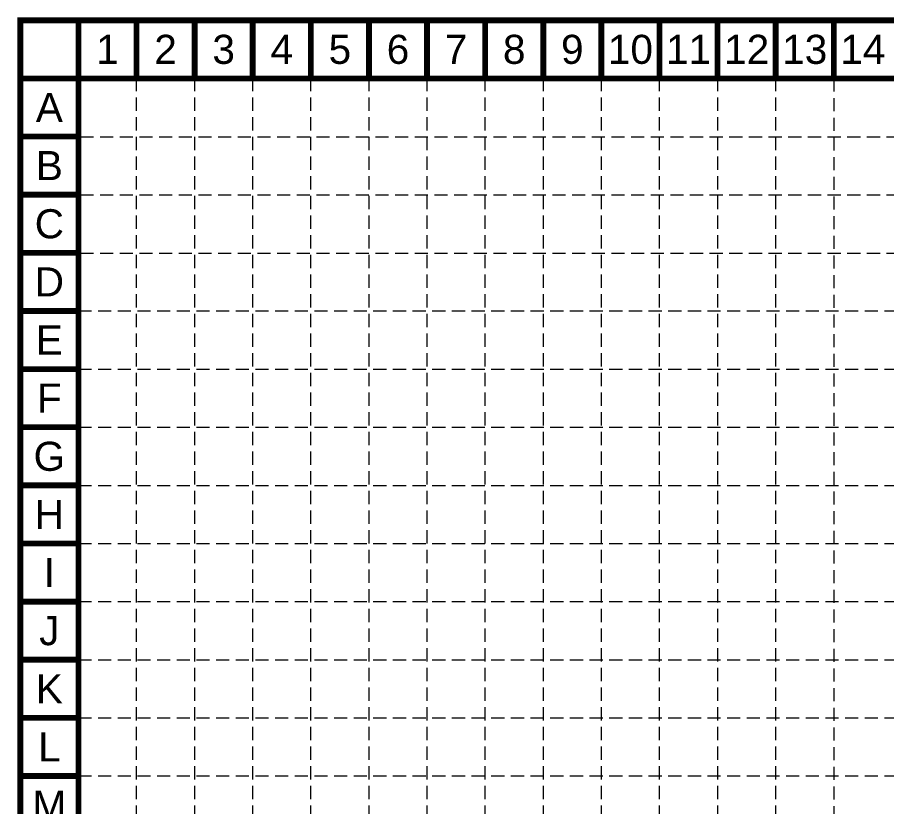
# Model space of a CAD drawing. Header units: inches. Extents: x -5337 to 1057, y 15227 to 19227.
# Drawn here: x -5337 to -3845, y 17872 to 19227 of the extents above; entities that cross this region are included whole.
import ezdxf
from ezdxf.enums import TextEntityAlignment as Align

# ---------------------------------------------------------------- set-up
doc = ezdxf.new("R2010")
doc.units = ezdxf.units.IN
doc.header["$LTSCALE"] = 150
doc.header["$MEASUREMENT"] = 0
doc.linetypes.add('HIDDEN', pattern=[0.375, 0.25, -0.125])
doc.layers.add('BASE', color=7, linetype='Continuous')
doc.layers.add('grid', color=7, linetype='HIDDEN')
doc.styles.get("Standard").update_dxf_attribs({"font": 'ARIAL.TTF', "height": 25})

msp = doc.modelspace()

# ---------------------------------------------------------------- linework, layer by layer
at = {"layer": 'BASE', "const_width": 9.98}
for points in [[(-5331.9, 15231.7), (1052.1, 15231.7), (1052.1, 19221.7), (-5331.9, 19221.7)], [(-5232.1, 15331.5), (952.4, 15331.5), (952.4, 19122), (-5232.1, 19122)]]:
    msp.add_lwpolyline(points, close=True, dxfattribs=at)
for points in [[(-5232.1, 19122), (-5232.1, 19221.7)], [(-5132.4, 19122), (-5132.4, 19221.7)], [(-5032.6, 19122), (-5032.6, 19221.7)], [(-4932.9, 19122), (-4932.9, 19221.7)], [(-4833.1, 19122), (-4833.1, 19221.7)], [(-4733.4, 19122), (-4733.4, 19221.7)], [(-4633.6, 19122), (-4633.6, 19221.7)], [(-4533.9, 19122), (-4533.9, 19221.7)], [(-4434.1, 19122), (-4434.1, 19221.7)], [(-4334.4, 19122), (-4334.4, 19221.7)], [(-4234.6, 19122), (-4234.6, 19221.7)], [(-4134.9, 19122), (-4134.9, 19221.7)], [(-4035.1, 19122), (-4035.1, 19221.7)], [(-3935.4, 19122), (-3935.4, 19221.7)], [(-5232.1, 19122), (-5331.9, 19122)], [(-5232.1, 19022.2), (-5331.9, 19022.2)], [(-5232.1, 18922.5), (-5331.9, 18922.5)], [(-5232.1, 18822.7), (-5331.9, 18822.7)], [(-5232.1, 18723), (-5331.9, 18723)], [(-5232.1, 18623.2), (-5331.9, 18623.2)], [(-5232.1, 18523.5), (-5331.9, 18523.5)], [(-5232.1, 18423.7), (-5331.9, 18423.7)], [(-5232.1, 18324), (-5331.9, 18324)], [(-5232.1, 18224.2), (-5331.9, 18224.2)], [(-5232.1, 18124.5), (-5232.1, 18224.2)], [(-5232.1, 18124.5), (-5331.9, 18124.5)], [(-5232.1, 18024.7), (-5331.9, 18024.7)], [(-5232.1, 17925), (-5331.9, 17925)]]:
    msp.add_lwpolyline(points, dxfattribs=at)
at = {"layer": 'grid', "color": 252, "linetype": 'HIDDEN', "lineweight": 0, "ltscale": 0.6}
for p, q in [((-5132.7, 19122.9), (-5132.7, 15630.3)), ((-5033, 19122.9), (-5033, 15630.3)), ((-4933.2, 19122.9), (-4933.2, 15630.3)), ((-4833.5, 19122.9), (-4833.5, 15630.3)), ((-4733.7, 19122.9), (-4733.7, 15630.3)), ((-4634, 19122.9), (-4634, 15630.3)), ((-4534.2, 19122.9), (-4534.2, 15630.3)), ((-4434.5, 19122.9), (-4434.5, 15630.3)), ((-4334.7, 19122.9), (-4334.7, 15630.3)), ((-4235, 19122.9), (-4235, 15630.3)), ((-4135.2, 19122.9), (-4135.2, 15630.3)), ((-4035.5, 19122.9), (-4035.5, 15630.3)), ((-3935.4, 19122), (-3935.4, 15630.3)), ((-5228.5, 19021.9), (956, 19021.9)), ((-5228.5, 18922.2), (956, 18922.2)), ((-5228.5, 18822.4), (956, 18822.4)), ((-5232.1, 18723), (952.4, 18723)), ((-5232.1, 18623.2), (952.4, 18623.2)), ((-5232.1, 18523.5), (952.4, 18523.5)), ((-5232.1, 18423.7), (952.4, 18423.7)), ((-5232.1, 18324), (952.4, 18324)), ((-5232.1, 18224.2), (952.4, 18224.2)), ((-5232.1, 18124.5), (952.4, 18124.5)), ((-5232.1, 18024.7), (952.4, 18024.7)), ((-5232.1, 17925), (952.4, 17925))]:
    msp.add_line(p, q, dxfattribs=at)

# ---------------------------------------------------------------- texts
at = {"layer": 'BASE'}
for s, height, p in [('1', 49.9, (-5182.3, 19171.9)), ('2', 49.9, (-5082.5, 19171.9)), ('3', 49.9, (-4982.8, 19171.9)), ('4', 49.9, (-4883, 19171.9)), ('5', 49.9, (-4783.3, 19171.9)), ('6', 49.9, (-4683.5, 19171.9)), ('7', 49.9, (-4583.8, 19171.9)), ('8', 49.9, (-4484, 19171.9)), ('9', 49.9, (-4384.3, 19171.9)), ('10', 49.88, (-4284.5, 19171.9)), ('11', 49.88, (-4184.8, 19171.9)), ('12', 49.88, (-4085, 19171.9)), ('13', 49.88, (-3985.3, 19171.9)), ('14', 49.88, (-3885.5, 19171.9)), ('A', 49.9, (-5282, 19072.1)), ('B', 49.9, (-5282, 18972.4)), ('C', 49.9, (-5282, 18872.6)), ('D', 49.9, (-5282, 18772.9)), ('E', 49.9, (-5282, 18673.1)), ('F', 49.9, (-5282, 18573.4)), ('G', 49.9, (-5282, 18473.6)), ('H', 49.9, (-5282, 18373.9)), ('I', 49.9, (-5282, 18274.1)), ('J', 49.9, (-5282, 18174.4)), ('K', 49.9, (-5282, 18074.6)), ('L', 49.9, (-5282, 17974.9)), ('M', 49.9, (-5282, 17875.1))]:
    msp.add_text(s, height=height, dxfattribs=at).set_placement(p, align=Align.MIDDLE_CENTER)

doc.saveas('drawing.dxf')
